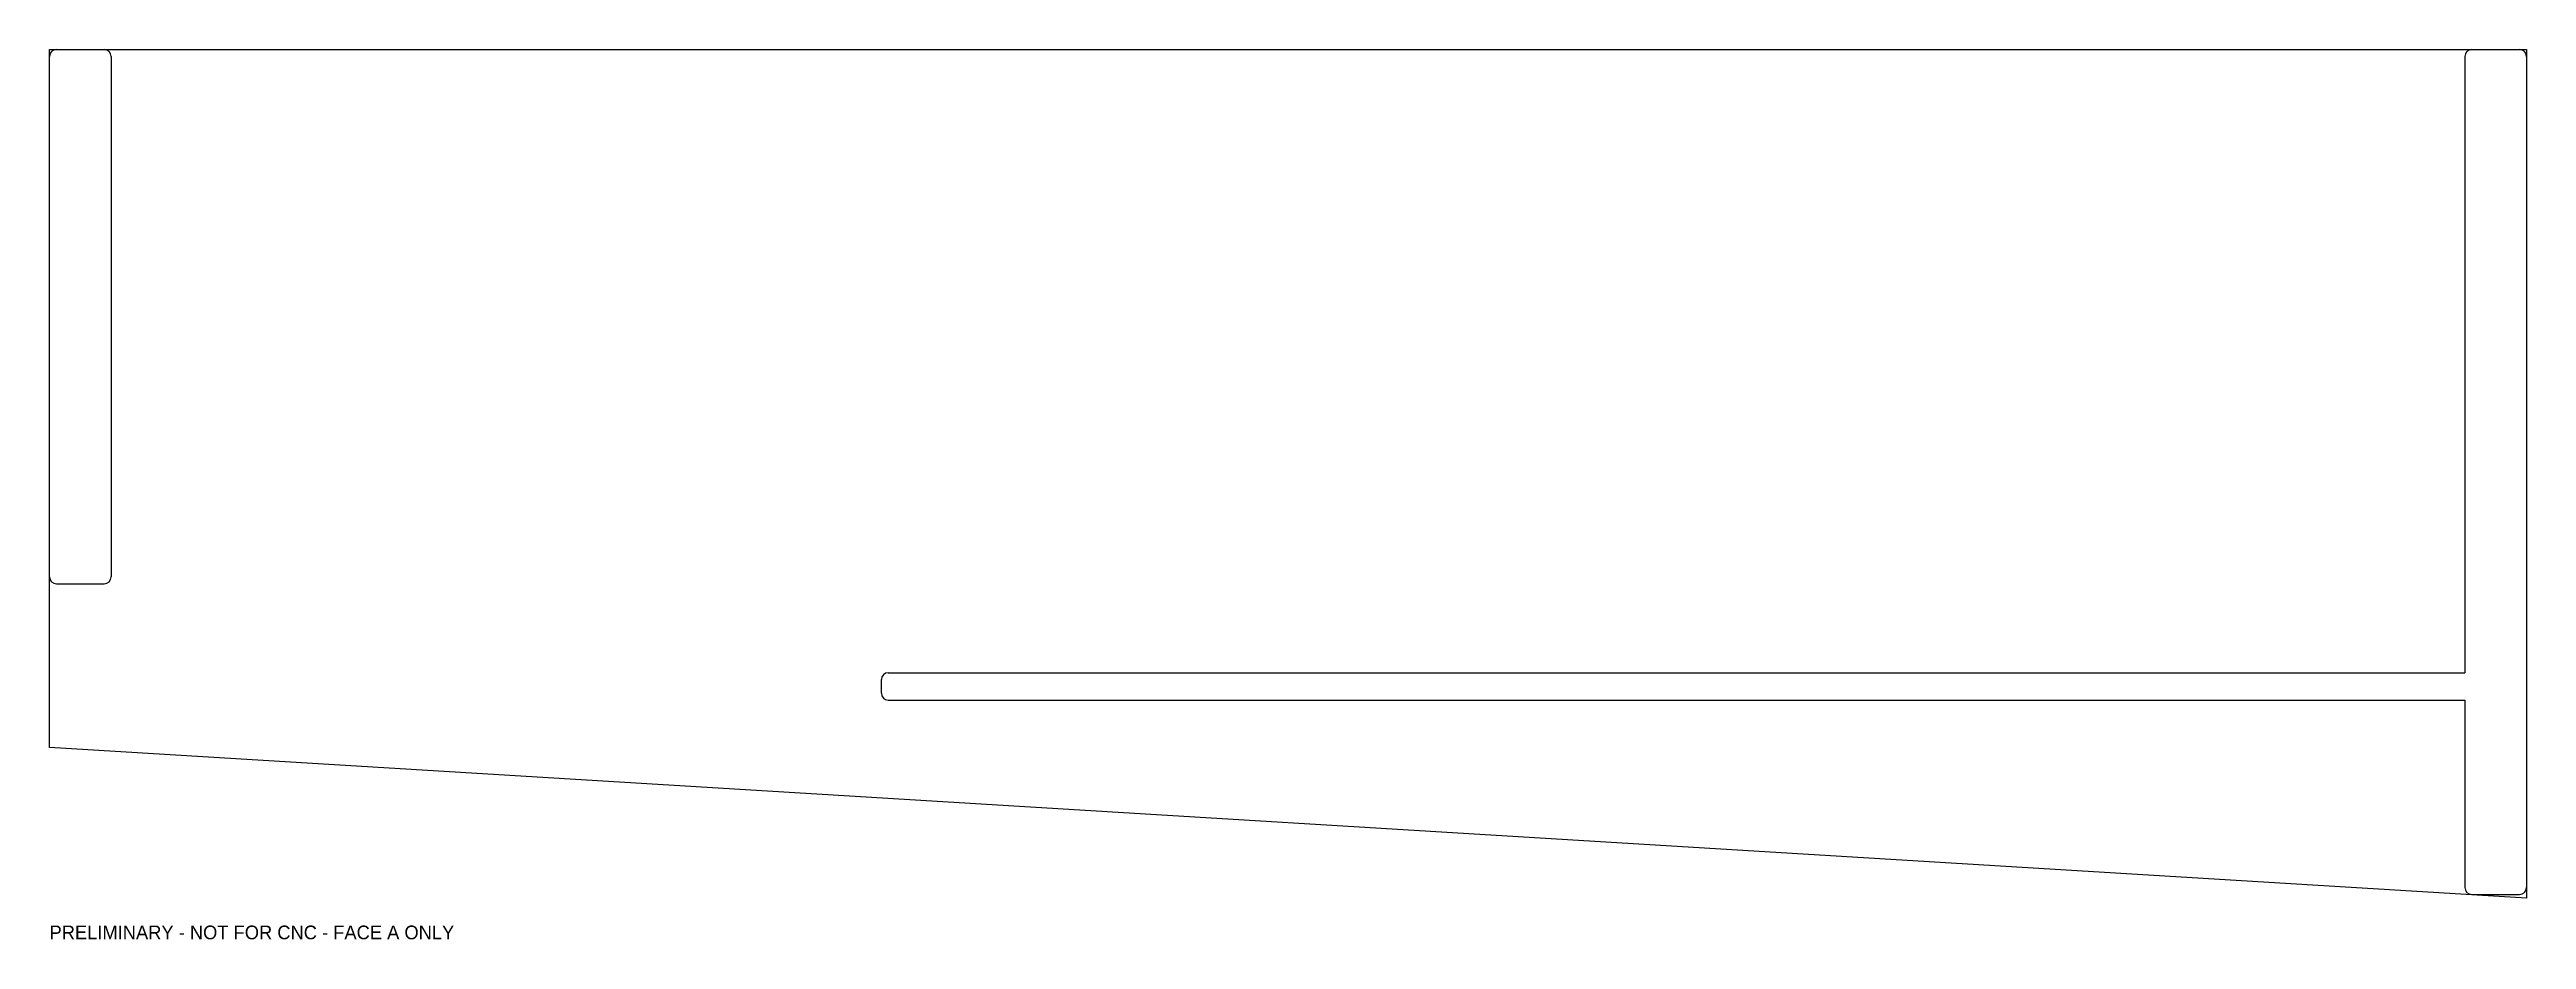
# Model space of a CAD drawing. Header units: millimetres. Extents: x 0 to 724, y -12 to 248.
import ezdxf

# ---------------------------------------------------------------- set-up
doc = ezdxf.new("R2010")
doc.units = ezdxf.units.MM
for name, color, linetype in [('CUT', 7, 'CONTINUOUS'), ('POCKET', 7, 'CONTINUOUS'), ('REFERENCE', 7, 'CONTINUOUS')]:
    doc.layers.add(name, color=color, linetype=linetype)

msp = doc.modelspace()

# ---------------------------------------------------------------- linework, layer by layer
at = {"layer": 'CUT'}
for p, q in [((0, 44), (0, 248)), ((0, 248), (723.9, 248)), ((723.9, 248), (723.9, 0)), ((723.9, 0), (0, 44))]:
    msp.add_line(p, q, dxfattribs=at)
at = {"layer": 'POCKET'}
for p, q in [((2, 248), (16, 248)), ((707.9, 248), (721.9, 248)), ((0, 93.9), (0, 246)), ((18, 246), (18, 93.9)), ((705.9, 246), (705.9, 65.9)), ((723.9, 246), (723.9, 3.09)), ((2, 91.9), (16, 91.9)), ((245.1, 65.9), (705.9, 65.9)), ((243.1, 59.9), (243.1, 63.9)), ((245.1, 57.9), (705.9, 57.9)), ((705.9, 57.9), (705.9, 3.09)), ((707.9, 1.09), (721.9, 1.09))]:
    msp.add_line(p, q, dxfattribs=at)
for centre, start, end in [((2, 246), 90, 180), ((16, 246), 360, 90), ((707.9, 246), 90, 180), ((721.9, 246), 0, 90), ((2, 93.9), 180, 270), ((16, 93.9), 270, 0), ((245.1, 63.9), 90, 180), ((245.1, 59.9), 180, 270), ((707.9, 3.09), 180, 270), ((721.9, 3.09), 270, 0)]:
    msp.add_arc(centre, 2, start, end, dxfattribs=at)
at = {"layer": 'REFERENCE'}
for p, q in [((0, 248), (723.9, 248)), ((0, 44), (0, 248)), ((723.9, 248), (723.9, 0)), ((723.9, 0), (0, 44))]:
    msp.add_line(p, q, dxfattribs=at)

# ---------------------------------------------------------------- texts
msp.add_text('PRELIMINARY - NOT FOR CNC - FACE A ONLY', height=4, dxfattribs=at).set_placement((0, -12))

doc.saveas('drawing.dxf')
